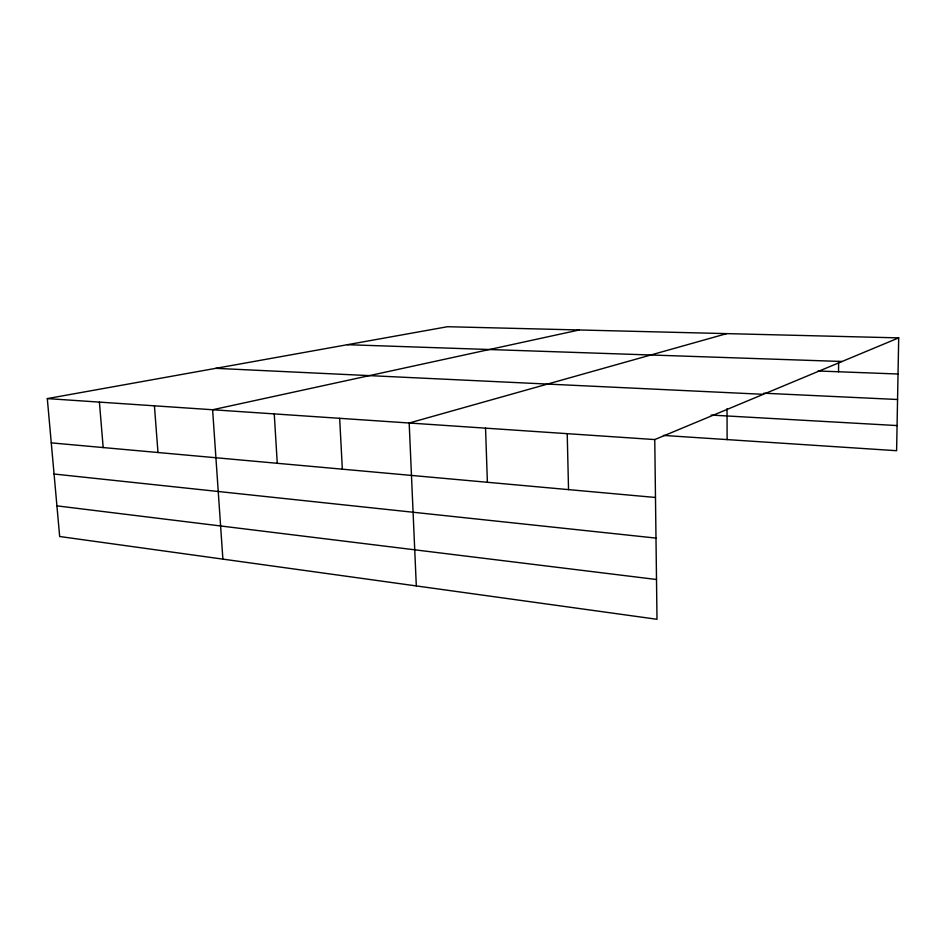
<?xml version="1.0" encoding="UTF-8"?>
<svg xmlns="http://www.w3.org/2000/svg" width="946" height="946" viewBox="0 0 946 946"><rect width="100%" height="100%" fill="white"/><g stroke="black" fill="none" stroke-linecap="round" stroke-linejoin="round"><path stroke-width="1.42" d="M838.534 371.766L838.641 361.443M898.7 337.876L654.762 439.571L656.997 619.287L59.669 536.512L47.3 398.597L447.493 326.713L898.7 337.876L896.607 450.71L663.406 435.42M726.776 333.619L409.18 423.004L416.311 585.929M579.2 329.977L212.614 409.748L222.889 559.121M347.395 344.699L842.035 361.49M818.065 370.986L898.026 374.013M763.777 393.205L897.565 399.496M215.806 368.337L763.304 394.316M711.132 415.069L897.08 425.57M47.3 398.597L654.762 439.571M51.273 442.87L655.483 497.478M54.064 474.017L655.98 538.097M56.926 505.862L656.5 579.508M99.401 402.121L103.185 447.564M154.423 405.822L157.982 452.519M274.257 413.91L277.261 463.292M339.661 418.321L342.334 469.181M485.546 428.16L487.391 482.283M567.222 433.67L568.534 489.626M727.025 408.767L727.119 439.606"/></g></svg>
